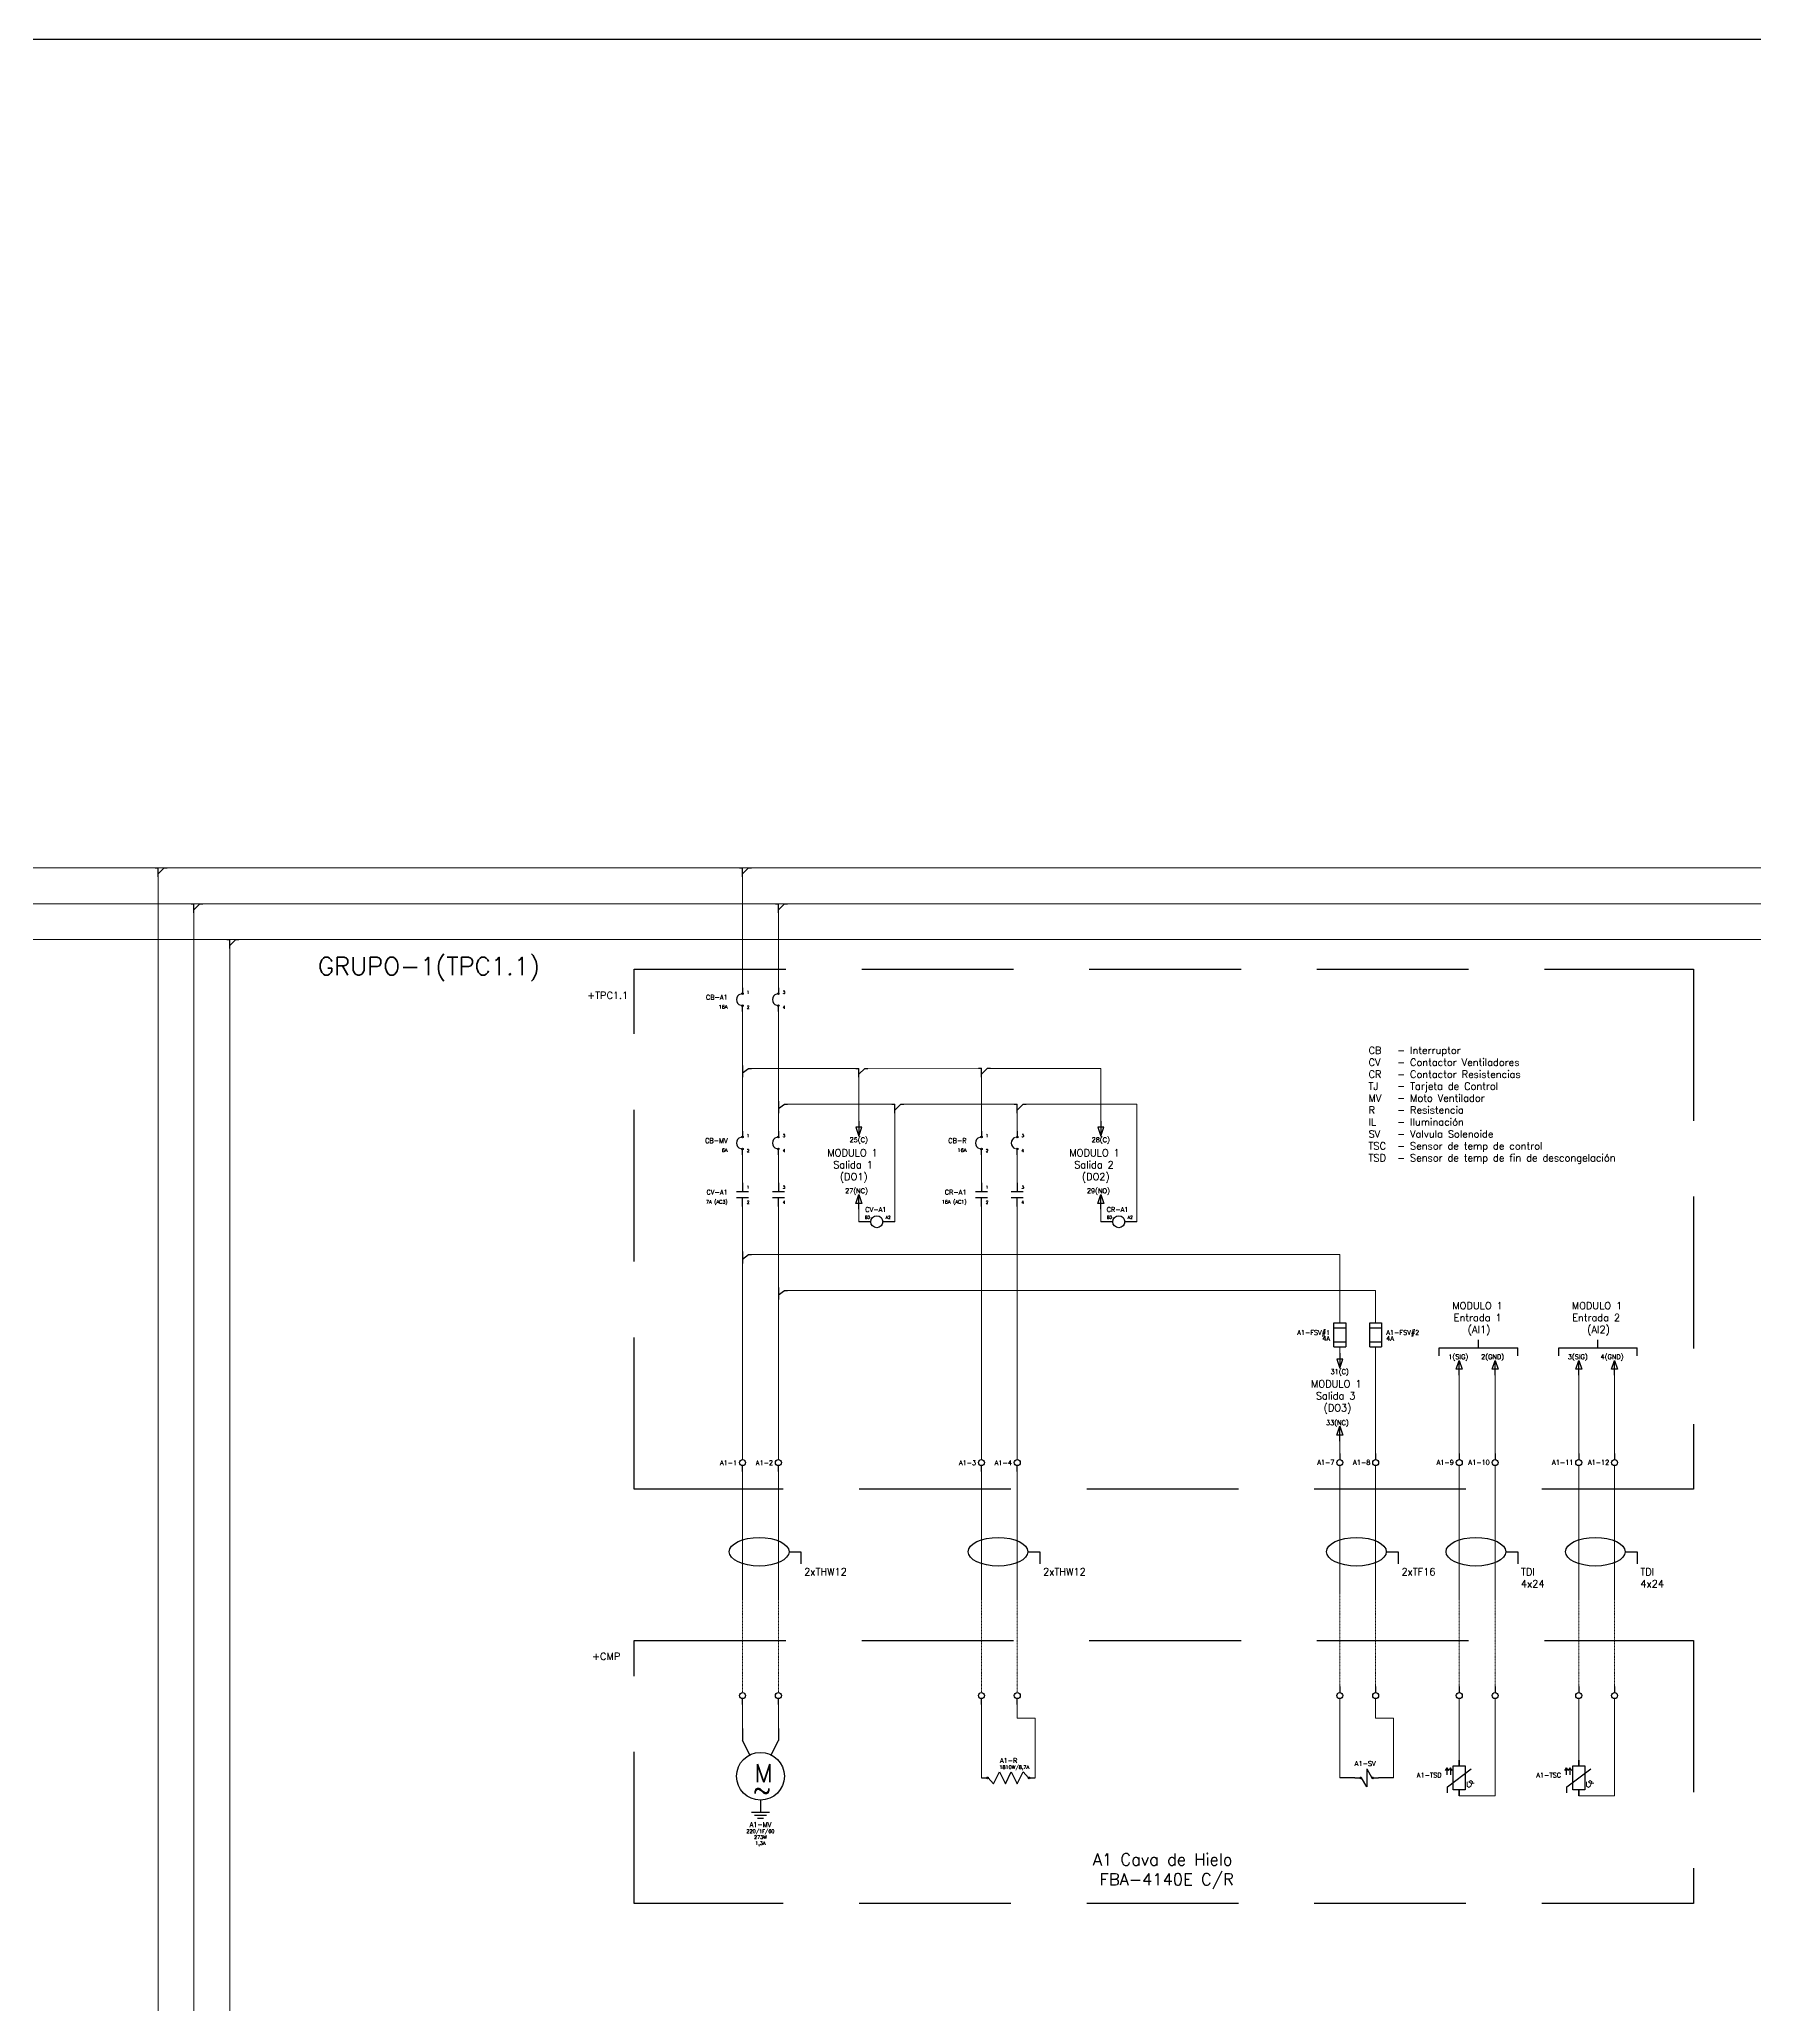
# Model space of a CAD drawing. Header units: inches. Extents: x 75782 to 87231, y -34126 to -18655.
# Drawn here: x 80034 to 81470, y -20300 to -18655 of the extents above; entities that cross this region are included whole.
import ezdxf
from ezdxf.enums import TextEntityAlignment as Align

# ---------------------------------------------------------------- set-up
doc = ezdxf.new("R2010")
doc.units = ezdxf.units.IN
doc.header["$MEASUREMENT"] = 0
doc.linetypes.add('DASHED', pattern=[19.05, 12.7, -6.35])
doc.linetypes.add('EPLANLINE7', pattern=[0])
for name, color, linetype, lineweight in [('A-Cable Belden', 9, 'Continuous', 18), ('A-Cables 220V', 6, 'Continuous', 18), ('SYMBOL', 2, 'Continuous', 25)]:
    doc.layers.add(name, color=color, linetype=linetype, lineweight=lineweight)
doc.layers.add('TEXTOS', color=7, linetype='Continuous')
doc.styles.get("Standard").update_dxf_attribs({"font": 'ROMANS.SHX'})

# ---------------------------------------------------------------- blocks, each defined once
blk = doc.blocks.new('derivación inferior')
for p, q in [((-2.5, 0), (0, 0)), ((0, -7.5), (0, 0)), ((0, -5), (5, 0)), ((5, 0), (7.5, 0))]:
    blk.add_line(p, q)
blk = doc.blocks.new('2F Breaker')
for p, q in [((0, 0), (0, -4.3)), ((30, 0), (30, -4.3)), ((0, -20), (0, -15.7)), ((30, -20), (30, -15.7))]:
    blk.add_line(p, q)
for centre in [(0, -5), (0, -15), (30, -5), (30, -15)]:
    blk.add_circle(centre, 0.653)
for centre in [(0, -10), (30, -10)]:
    blk.add_arc(centre, 5, 110, 250)
for s, p in [('2', (3.6, -17.7)), ('1', (3.6, -5)), ('3', (33.6, -5)), ('4', (33.6, -17.7))]:
    blk.add_text(s, height=2.5).set_placement(p)
at = {"flags": 4}
for tag, height, p in [('FEATURES', 3, (-12.5, -17.5)), ('NAME', 4, (-12.5, -10))]:
    blk.add_attdef(tag, text='', height=height, dxfattribs=at).set_placement(p, align=Align.RIGHT)
blk = doc.blocks.new('CONT 2F')
for p, q in [((33337.3, 23395.8), (33337.3, 23388.3)), ((33367.3, 23395.8), (33367.3, 23388.3)), ((33332.3, 23388.3), (33342.3, 23388.3)), ((33332.3, 23383.3), (33342.3, 23383.3)), ((33337.3, 23375.8), (33337.3, 23383.3)), ((33362.3, 23388.3), (33372.3, 23388.3)), ((33362.3, 23383.3), (33372.3, 23383.3)), ((33367.3, 23375.8), (33367.3, 23383.3))]:
    blk.add_line(p, q)
for s, p in [('1', (33340.9, 23390.8)), ('3', (33370.9, 23390.8)), ('2', (33340.9, 23378.1)), ('4', (33370.9, 23378.1))]:
    blk.add_text(s, height=2.5).set_placement(p)
at = {"flags": 4}
for tag, height, p in [('FEATURES', 3, (33324.8, 23378.3)), ('NAME', 4, (33324.8, 23385.8))]:
    blk.add_attdef(tag, text='', height=height, dxfattribs=at).set_placement(p, align=Align.RIGHT)
blk = doc.blocks.new('derivación a la derecha')
for p, q in [((0, 2.5), (0, -7.5)), ((0, -3.75), (5, 0)), ((5, 0), (7.5, 0))]:
    blk.add_line(p, q)
blk = doc.blocks.new('Solenoid Coil')
for p, q in [((0, 0), (4.3, 0)), ((10, -7.5), (5.7, 0)), ((10, 7.5), (10, -7.5)), ((10, 7.5), (14.3, 0)), ((15.7, 0), (20, 0))]:
    blk.add_line(p, q)
for centre in [(5, 0), (15, 0)]:
    blk.add_circle(centre, 0.704)
at = {"flags": 4}
for tag, height, p in [('NAME', 4, (17.5, 10)), ('PAGE', 3, (15, -17.5))]:
    blk.add_attdef(tag, text='', height=height, dxfattribs=at).set_placement(p, align=Align.RIGHT)
blk = doc.blocks.new('Temperature sensor')
for p, q in [((-10, -22.5), (10, -7.5)), ((-10, -27.5), (-10, -22.5))]:
    blk.add_line(p, q)
for points in [[(0, 0), (0, 0), (0, -5), (0, -5)], [(-5, -5), (5, -5), (5, -25), (-5, -25)], [(0, -30), (0, -30), (0, -25), (0, -25)]]:
    blk.add_lwpolyline(points, close=True)
at = {"layer": 'SYMBOL', "color": 0, "linetype": 'EPLANLINE7', "lineweight": 25}
for p, q in [((-10.4, -6.5), (-11.9, -8.9)), ((-10.4, -6.5), (-10.4, -12.5)), ((-10.4, -6.5), (-8.9, -8.9)), ((-7.4, -6.5), (-7.4, -12.5))]:
    blk.add_line(p, q, dxfattribs=at)
at = {"layer": 'SYMBOL', "color": 0, "linetype": 'EPLANLINE7', "lineweight": 13}
for p, q in [((-7.4, -6.5), (-8.9, -8.9)), ((-7.4, -6.5), (-5.9, -8.9)), ((-7.4, -12.5), (-7.4, -12.5)), ((-7.4, -12.5), (-7.4, -12.5)), ((6.6, -18.3), (6.6, -21.9)), ((6.6, -21.9), (8.1, -23.1)), ((9.6, -17.1), (8.1, -18.3)), ((8.1, -18.3), (9.6, -19.5)), ((8.1, -23.1), (9.6, -21.9)), ((11.1, -18.3), (9.6, -17.1)), ((9.6, -21.9), (11.1, -18.3)), ((9.6, -19.5), (12.6, -19.5))]:
    blk.add_line(p, q, dxfattribs=at)
at = {"flags": 4}
blk.add_attdef('NAME', text='', height=4, dxfattribs=at).set_placement((-14.8, -14.6), align=Align.RIGHT)
blk = doc.blocks.new('Arrow-down')
for p, q in [((0, 0), (0, -12.5)), ((2.5, -5), (-2.5, -5)), ((-2.5, -5), (0, -12.5)), ((0, -12.5), (2.5, -5))]:
    blk.add_line(p, q)
at = {"flags": 4}
blk.add_attdef('NAME', text='', height=4, dxfattribs=at).set_placement((7.5, -17.5), align=Align.RIGHT)
blk = doc.blocks.new('Arrow-up')
for p, q in [((-2.5, 5), (0, 12.5)), ((2.5, 5), (-2.5, 5)), ((0, 0), (0, 12.5)), ((0, 12.5), (2.5, 5))]:
    blk.add_line(p, q)
at = {"flags": 4}
blk.add_attdef('NAME', text='', height=4, dxfattribs=at).set_placement((7.5, 13.5), align=Align.RIGHT)
blk = doc.blocks.new('Relay Coil')
for p, q in [((5, 0), (0, 0)), ((20, 0), (15, 0))]:
    blk.add_line(p, q)
blk.add_circle((10, 0), 5)
for s, p in [('B3', (0, 2.5)), ('A2', (17.5, 2.5))]:
    blk.add_text(s, height=2.5).set_placement(p)
at = {"flags": 4}
for tag, height, p in [('NAME', 4, (18.1, 8.2)), ('INTENSIDAD', 3, (21, -10)), ('PAGE', 3, (20.6, -15.1))]:
    blk.add_attdef(tag, text='', height=height, dxfattribs=at).set_placement(p, align=Align.RIGHT)
blk = doc.blocks.new('2F motor')
for p, q in [((0, 0), (0, -10)), ((30, 0), (30, -10)), ((6.1, -22.1), (0, -10)), ((23.9, -22.1), (30, -10)), ((15, -60), (15, -70)), ((7.5, -70), (22.5, -70)), ((10, -72.5), (20, -72.5)), ((12.5, -75), (17.5, -75))]:
    blk.add_line(p, q)
blk.add_circle((15, -40), 20)
blk.add_text('M', height=15).set_placement((10, -45))
at = {"insert": (8.6, -43.8), "char_height": 15, "width": 78.304, "attachment_point": 1}
blk.add_mtext('{\\Fsimplex|c0;~}', dxfattribs=at)
at = {"flags": 4}
for tag, height, p in [('NAME', 4, (15, -82.5)), ('CURRENT', 3, (15, -97.5)), ('VOLTAJE', 3, (15, -87.5)), ('HP', 3, (15, -92.5))]:
    blk.add_attdef(tag, text='', height=height, dxfattribs=at).set_placement(p, align=Align.CENTER)
blk = doc.blocks.new('Heater')
for p, q in [((0, 0), (4.3, 0)), ((10, -5), (5.7, 0)), ((10, -5), (15, 5)), ((15, 5), (20, -5)), ((20, -5), (25, 5)), ((25, 5), (30, -5)), ((30, -5), (35, 5)), ((35, 5), (39.3, 0)), ((40.7, 0), (45, 0))]:
    blk.add_line(p, q)
for centre in [(5, 0), (40, 0)]:
    blk.add_circle(centre, 0.704)
at = {"flags": 4}
for tag, height, p in [('NAME', 4, (30, 12.5)), ('DATA', 3, (27.5, 7.5))]:
    blk.add_attdef(tag, text='', height=height, dxfattribs=at).set_placement(p, align=Align.RIGHT)
blk = doc.blocks.new('Fusible')
at = {"color": 0, "ltscale": 0.1}
for p, q in [((45791, 2917.9), (45791, 2937.9)), ((45791, 2937.9), (45801, 2937.9)), ((45791, 2933.9), (45801, 2933.9)), ((45801, 2937.9), (45801, 2917.9)), ((45801, 2921.9), (45791, 2921.9)), ((45791, 2917.9), (45801, 2917.9))]:
    blk.add_line(p, q, dxfattribs=at)
at = {"flags": 4}
for p in [(45787.9, 2927.9), (45787.9, 2922.9)]:
    blk.add_attdef('NAME', text='', height=4, dxfattribs=at).set_placement(p, align=Align.RIGHT)
blk = doc.blocks.new('fusible1')
at = {"color": 0, "ltscale": 0.1}
for p, q in [((45821, 2917.9), (45821, 2937.9)), ((45821, 2937.9), (45831, 2937.9)), ((45821, 2933.9), (45831, 2933.9)), ((45831, 2937.9), (45831, 2917.9)), ((45831, 2921.9), (45821, 2921.9)), ((45821, 2917.9), (45831, 2917.9))]:
    blk.add_line(p, q, dxfattribs=at)
at = {"flags": 4}
for p in [(45834.9, 2927.9), (45834.9, 2922.9)]:
    blk.add_attdef('NAME', p, '', height=4, dxfattribs=at)
blk = doc.blocks.new('Borne - abajo')
blk.add_line((0, 0), (0, 5))
blk.add_circle((0, 7.5), 2.5)
at = {"flags": 4}
blk.add_attdef('NAME', text='', height=4, dxfattribs=at).set_placement((-4.4, 5.3), align=Align.RIGHT)
blk.add_attdef('#', (4.6, 5.9), '', height=3, dxfattribs=at)
blk = doc.blocks.new('Borne - arriba')
blk.add_line((0, 0), (0, -5))
blk.add_circle((0, -7.5), 2.5)
at = {"flags": 4}
blk.add_attdef('NAME', text='', height=4, dxfattribs=at).set_placement((-4.4, -9.3), align=Align.RIGHT)
blk.add_attdef('#', (4.6, -8.9), '', height=3, dxfattribs=at)

msp = doc.modelspace()

# ---------------------------------------------------------------- linework, layer by layer
for p, q in [((80724.6, -19644.9), (80719.6, -19644.9)), ((80749.6, -19644.9), (80744.6, -19644.9)), ((80927.2, -19644.9), (80922.2, -19644.9)), ((80952.2, -19644.9), (80947.2, -19644.9)), ((81122.2, -20034), (81122.2, -20039)), ((81152.2, -20034), (81152.2, -20039)), ((81222.2, -20034), (81222.2, -20039)), ((81252.2, -20034), (81252.2, -20039)), ((81322.2, -20034), (81322.2, -20039)), ((81352.2, -20034), (81352.2, -20039)), ((80622.2, -20049), (80622.2, -20044)), ((80652.2, -20049), (80652.2, -20044)), ((80822.2, -20049), (80822.2, -20044)), ((80852.2, -20049), (80852.2, -20044)), ((81134.7, -20110.4), (81122.2, -20110.4)), ((81167.2, -20110.4), (81154.7, -20110.4))]:
    msp.add_line(p, q)
at = {"ltscale": 0.1}
for p, q in [((81205.5, -19757.2), (81205.5, -19750.5)), ((81205.5, -19750.5), (81271.1, -19750.5)), ((81238.3, -19750.5), (81238.3, -19743.8)), ((81271.1, -19757.2), (81271.1, -19750.5)), ((81305.5, -19757.2), (81305.5, -19750.5)), ((81305.5, -19750.5), (81371.1, -19750.5)), ((81338.3, -19750.5), (81338.3, -19743.8)), ((81371.1, -19757.2), (81371.1, -19750.5)), ((80661.1, -19921.1), (80671.1, -19921.1)), ((80671.1, -19921.1), (80671.1, -19931.1)), ((80861.1, -19921.1), (80871.1, -19921.1)), ((80871.1, -19921.1), (80871.1, -19931.1)), ((81161.1, -19921.1), (81171.1, -19921.1)), ((81171.1, -19921.1), (81171.1, -19931.1)), ((81261.1, -19921.1), (81271.1, -19921.1)), ((81271.1, -19921.1), (81271.1, -19931.1)), ((81361.1, -19921.1), (81371.1, -19921.1)), ((81371.1, -19921.1), (81371.1, -19931.1))]:
    msp.add_line(p, q, dxfattribs=at)
msp.add_lwpolyline([(75782.1, -18655.2), (87231.1, -18655.2), (87231.1, -24628.5), (75782.1, -24628.5)], close=True, dxfattribs=at)
msp.add_lwpolyline([(75782.1, -18655.2), (87231.1, -18655.2), (87231.1, -24628.5), (75782.1, -24628.5)], close=True, dxfattribs=at)
at = {"linetype": 'DASHED', "ltscale": 10}
for points in [[(80531.5, -19433.4), (81418.3, -19433.4), (81418.3, -19868.7), (80531.5, -19868.7)], [(80531.5, -19995.3), (81418.3, -19995.3), (81418.3, -20215.6), (80531.5, -20215.6)]]:
    msp.add_lwpolyline(points, close=True, dxfattribs=at)
for centre in [(80622.2, -20041.5), (80652.2, -20041.5), (80822.2, -20041.5), (80852.2, -20041.5), (81122.2, -20041.5), (81152.2, -20041.5), (81222.2, -20041.5), (81252.2, -20041.5), (81322.2, -20041.5), (81352.2, -20041.5)]:
    msp.add_circle(centre, 2.5)
at = {"ltscale": 0.1}
for centre in [(80636.1, -19921.1), (80836.1, -19921.1), (81136.1, -19921.1), (81236.1, -19921.1), (81336.1, -19921.1)]:
    msp.add_ellipse(centre, major_axis=(-25, 0), ratio=0.48, dxfattribs=at)
at = {"layer": 'A-Cable Belden'}
for p, q in [((81222.2, -19844), (81222.2, -19773.4)), ((81252.2, -19773.4), (81252.2, -19844)), ((81322.2, -19844), (81322.2, -19773.4)), ((81352.2, -19773.4), (81352.2, -19844)), ((81222.2, -19960.9), (81222.2, -19849)), ((81252.2, -19849), (81252.2, -19960.9)), ((81322.2, -19960.9), (81322.2, -19849)), ((81352.2, -19849), (81352.2, -19960.9)), ((81222.2, -20095.4), (81222.2, -20044)), ((81252.2, -20044), (81252.2, -20125.4)), ((81322.2, -20097.9), (81322.2, -20044)), ((81352.2, -20044), (81352.2, -20125.4)), ((81252.2, -20125.4), (81222.2, -20125.4)), ((81352.2, -20125.4), (81322.2, -20125.4))]:
    msp.add_line(p, q, dxfattribs=at)
at = {"layer": 'A-Cable Belden', "linetype": 'DASHED', "ltscale": 0.01}
for p, q in [((81222.2, -19960.9), (81222.2, -19964.8)), ((81222.2, -19964.8), (81222.2, -20034)), ((81252.2, -19960.9), (81252.2, -19964.8)), ((81252.2, -19964.8), (81252.2, -20034)), ((81322.2, -19960.9), (81322.2, -19964.8)), ((81322.2, -19964.8), (81322.2, -20034)), ((81352.2, -19960.9), (81352.2, -19964.8)), ((81352.2, -19964.8), (81352.2, -20034))]:
    msp.add_line(p, q, dxfattribs=at)
at = {"layer": 'A-Cables 220V'}
for p, q in [((79583.7, -19348.8), (86791.7, -19348.8)), ((80133, -19348.8), (80133, -21548.8)), ((80622.2, -19449), (80622.2, -19348.8)), ((79613.7, -19378.8), (86791.7, -19378.8)), ((80163, -19378.8), (80163, -21578.8)), ((80652.2, -19449), (80652.2, -19378.8)), ((79643.7, -19408.8), (86791.7, -19408.8)), ((80193, -19408.8), (80193, -21608.8)), ((80622.2, -19469), (80622.2, -19569)), ((80652.2, -19469), (80652.2, -19569)), ((80629.7, -19516.5), (80717.1, -19516.5)), ((80719.6, -19524), (80719.6, -19573.3)), ((80727.1, -19516.5), (80819.7, -19516.4)), ((80822.2, -19569), (80822.2, -19516.5)), ((80827.2, -19516.5), (80922.2, -19516.5)), ((80922.2, -19516.5), (80922.2, -19573.3)), ((80659.7, -19546.5), (80747.1, -19546.5)), ((80749.6, -19554), (80749.6, -19644.9)), ((80757.1, -19546.5), (80849.7, -19546.5)), ((80852.2, -19569), (80852.2, -19546.5)), ((80857.2, -19546.5), (80952.2, -19546.5)), ((80952.2, -19546.5), (80952.2, -19644.9)), ((80622.2, -19589), (80622.2, -19619.7)), ((80652.2, -19589), (80652.2, -19619.7)), ((80822.2, -19589), (80822.2, -19612.2)), ((80852.2, -19589), (80852.2, -19612.2)), ((80622.2, -19624.7), (80622.2, -19844)), ((80652.2, -19624.7), (80652.2, -19844)), ((80719.6, -19634.5), (80719.6, -19644.9)), ((80822.2, -19632.2), (80822.2, -19844)), ((80852.2, -19632.2), (80852.2, -19844)), ((80922.2, -19634.5), (80922.2, -19644.9)), ((80629.7, -19672.4), (81122.2, -19672.4)), ((81122.2, -19672.4), (81122.2, -19729.6)), ((80659.7, -19702.4), (81152.2, -19702.5)), ((81152.2, -19702.5), (81152.2, -19729.6)), ((81122.2, -19749.6), (81122.2, -19754.9)), ((81152.2, -19749.6), (81152.2, -19844)), ((81122.2, -19828.6), (81122.2, -19844)), ((80622.2, -19849), (80622.2, -19960.9)), ((80652.2, -19849), (80652.2, -19960.9)), ((80822.2, -19849), (80822.2, -19960.9)), ((80852.2, -19849), (80852.2, -19960.9)), ((81122.2, -19849), (81122.2, -19955.9)), ((81152.2, -19849), (81152.2, -19960.9)), ((80622.2, -20044), (80622.2, -20069)), ((80652.2, -20044), (80652.2, -20069)), ((80822.2, -20044), (80822.2, -20110.4)), ((80852.2, -20044), (80852.2, -20060.4)), ((81122.2, -20044), (81122.2, -20110.4)), ((81152.2, -20044), (81152.2, -20060.4)), ((80867.2, -20060.4), (80852.2, -20060.4)), ((80867.2, -20110.4), (80867.2, -20060.4)), ((81167.2, -20060.4), (81152.2, -20060.4)), ((81167.2, -20110.4), (81167.2, -20060.4))]:
    msp.add_line(p, q, dxfattribs=at)
at = {"layer": 'A-Cables 220V', "linetype": 'DASHED', "ltscale": 0.01}
for p, q in [((80622.2, -19960.9), (80622.2, -19964.8)), ((80622.2, -19964.8), (80622.2, -20039)), ((80652.2, -19960.9), (80652.2, -19964.8)), ((80652.2, -19964.8), (80652.2, -20039)), ((80822.2, -19960.9), (80822.2, -19964.8)), ((80822.2, -19964.8), (80822.2, -20039)), ((80852.2, -19960.9), (80852.2, -19964.8)), ((80852.2, -19964.8), (80852.2, -20039)), ((81122.2, -19955.9), (81122.2, -19964.8)), ((81122.2, -19964.8), (81122.2, -20034)), ((81152.2, -19960.9), (81152.2, -19964.8)), ((81152.2, -19964.8), (81152.2, -20034))]:
    msp.add_line(p, q, dxfattribs=at)

# ---------------------------------------------------------------- block references
for name, p in [('derivación inferior', (80133, -19348.8)), ('derivación inferior', (80133, -19348.8)), ('derivación inferior', (80622.2, -19348.8)), ('derivación inferior', (80622.2, -19348.8)), ('derivación inferior', (80163, -19378.8)), ('derivación inferior', (80163, -19378.8)), ('derivación inferior', (80652.2, -19378.8)), ('derivación inferior', (80652.2, -19378.8)), ('derivación inferior', (80193, -19408.8)), ('derivación inferior', (80193, -19408.8)), ('derivación a la derecha', (80622.2, -19516.5)), ('derivación inferior', (80719.6, -19516.5)), ('derivación inferior', (80822.2, -19516.4)), ('derivación a la derecha', (80652.2, -19546.5)), ('derivación inferior', (80749.6, -19546.5)), ('derivación inferior', (80852.2, -19546.5)), ('derivación a la derecha', (80622.2, -19672.4)), ('derivación a la derecha', (80652.2, -19702.4))]:
    msp.add_blockref(name, p)
ref = msp.add_blockref('2F Breaker', (80622.2, -19449))
ref.add_attrib('NAME', 'CB-A1', dxfattribs={"height": 4}).set_placement((80609.7, -19459), align=Align.RIGHT)
ref.add_attrib('FEATURES', '16A', dxfattribs={"height": 3}).set_placement((80609.7, -19466.5), align=Align.RIGHT)
ref = msp.add_blockref('2F Breaker', (80622.2, -19569))
ref.add_attrib('NAME', 'CB-MV', dxfattribs={"height": 4}).set_placement((80609.7, -19579), align=Align.RIGHT)
ref.add_attrib('FEATURES', '6A', dxfattribs={"height": 3}).set_placement((80609.7, -19586.5), align=Align.RIGHT)
ref = msp.add_blockref('Arrow-down', (80719.6, -19560.8))
ref.add_attrib('NAME', '25(C)', dxfattribs={"height": 4}).set_placement((80727.1, -19578.3), align=Align.RIGHT)
ref = msp.add_blockref('2F Breaker', (80822.2, -19569))
ref.add_attrib('NAME', 'CB-R', dxfattribs={"height": 4}).set_placement((80809.7, -19579), align=Align.RIGHT)
ref.add_attrib('FEATURES', '16A', dxfattribs={"height": 3}).set_placement((80809.7, -19586.5), align=Align.RIGHT)
ref = msp.add_blockref('Arrow-down', (80922.2, -19560.8))
ref.add_attrib('NAME', '28(C)', dxfattribs={"height": 4}).set_placement((80929.7, -19578.3), align=Align.RIGHT)
ref = msp.add_blockref('CONT 2F', (47284.9, -43008))
ref.add_attrib('NAME', 'CV-A1', dxfattribs={"height": 4}).set_placement((80609.7, -19622.2), align=Align.RIGHT)
ref.add_attrib('FEATURES', '7A (AC3)', dxfattribs={"height": 3}).set_placement((80609.7, -19629.7), align=Align.RIGHT)
ref = msp.add_blockref('Arrow-up', (80719.6, -19634.5))
ref.add_attrib('NAME', '27(NC)', dxfattribs={"height": 4}).set_placement((80727.1, -19621), align=Align.RIGHT)
ref = msp.add_blockref('CONT 2F', (47484.9, -43008))
ref.add_attrib('NAME', 'CR-A1', dxfattribs={"height": 4}).set_placement((80809.7, -19622.2), align=Align.RIGHT)
ref.add_attrib('FEATURES', '16A (AC1)', dxfattribs={"height": 3}).set_placement((80809.7, -19629.7), align=Align.RIGHT)
ref = msp.add_blockref('Arrow-up', (80922.2, -19634.5))
ref.add_attrib('NAME', '29(NO)', dxfattribs={"height": 4}).set_placement((80929.7, -19621), align=Align.RIGHT)
ref = msp.add_blockref('Relay Coil', (80724.6, -19644.9))
ref.add_attrib('NAME', 'CV-A1', dxfattribs={"height": 4}).set_placement((80742.6, -19636.7), align=Align.RIGHT)
ref = msp.add_blockref('Relay Coil', (80927.2, -19644.9))
ref.add_attrib('NAME', 'CR-A1', dxfattribs={"height": 4}).set_placement((80945.2, -19636.7), align=Align.RIGHT)
ref = msp.add_blockref('Fusible', (35326.2, -22667.5))
ref.add_attrib('NAME', 'A1-FSV#1', dxfattribs={"height": 4}).set_placement((81114.1, -19739.6), align=Align.RIGHT)
ref.add_attrib('NAME', '4A', dxfattribs={"height": 4}).set_placement((81114.1, -19744.6), align=Align.RIGHT)
ref = msp.add_blockref('fusible1', (35326.2, -22667.5))
ref.add_attrib('NAME', 'A1-FSV#2', (81161.1, -19739.6), dxfattribs={"height": 4})
ref.add_attrib('NAME', '4A', (81161.1, -19744.6), dxfattribs={"height": 4})
ref = msp.add_blockref('Arrow-down', (81122.2, -19754.9))
ref.add_attrib('NAME', '31(C)', dxfattribs={"height": 4}).set_placement((81129.7, -19772.4), align=Align.RIGHT)
ref = msp.add_blockref('Arrow-up', (81222.2, -19773.4))
ref.add_attrib('NAME', '1(SIG)', dxfattribs={"height": 4}).set_placement((81229.7, -19759.9), align=Align.RIGHT)
ref = msp.add_blockref('Arrow-up', (81252.2, -19773.4))
ref.add_attrib('NAME', '2(GND)', dxfattribs={"height": 4}).set_placement((81259.7, -19759.9), align=Align.RIGHT)
ref = msp.add_blockref('Arrow-up', (81322.2, -19773.4))
ref.add_attrib('NAME', '3(SIG)', dxfattribs={"height": 4}).set_placement((81329.7, -19759.9), align=Align.RIGHT)
ref = msp.add_blockref('Arrow-up', (81352.2, -19773.4))
ref.add_attrib('NAME', '4(GND)', dxfattribs={"height": 4}).set_placement((81359.7, -19759.9), align=Align.RIGHT)
ref = msp.add_blockref('Arrow-up', (81122.2, -19828.6))
ref.add_attrib('NAME', '33(NC)', dxfattribs={"height": 4}).set_placement((81129.7, -19815.1), align=Align.RIGHT)
ref = msp.add_blockref('Borne - abajo', (80622.2, -19854))
ref.add_attrib('NAME', 'A1-1', dxfattribs={"height": 4}).set_placement((80617.7, -19848.6), align=Align.RIGHT)
ref = msp.add_blockref('Borne - abajo', (80652.2, -19854))
ref.add_attrib('NAME', 'A1-2', dxfattribs={"height": 4}).set_placement((80647.7, -19848.6), align=Align.RIGHT)
ref = msp.add_blockref('Borne - abajo', (80822.2, -19854))
ref.add_attrib('NAME', 'A1-3', dxfattribs={"height": 4}).set_placement((80817.7, -19848.6), align=Align.RIGHT)
ref = msp.add_blockref('Borne - abajo', (80852.2, -19854))
ref.add_attrib('NAME', 'A1-4', dxfattribs={"height": 4}).set_placement((80847.7, -19848.6), align=Align.RIGHT)
ref = msp.add_blockref('Borne - arriba', (81122.2, -19839))
ref.add_attrib('NAME', 'A1-7', dxfattribs={"height": 4}).set_placement((81117.7, -19848.3), align=Align.RIGHT)
ref = msp.add_blockref('Borne - arriba', (81152.2, -19839))
ref.add_attrib('NAME', 'A1-8', dxfattribs={"height": 4}).set_placement((81147.7, -19848.3), align=Align.RIGHT)
ref = msp.add_blockref('Borne - arriba', (81222.2, -19839))
ref.add_attrib('NAME', 'A1-9', dxfattribs={"height": 4}).set_placement((81217.7, -19848.3), align=Align.RIGHT)
ref = msp.add_blockref('Borne - arriba', (81252.2, -19839))
ref.add_attrib('NAME', 'A1-10', dxfattribs={"height": 4}).set_placement((81247.7, -19848.3), align=Align.RIGHT)
ref = msp.add_blockref('Borne - arriba', (81322.2, -19839))
ref.add_attrib('NAME', 'A1-11', dxfattribs={"height": 4}).set_placement((81317.7, -19848.3), align=Align.RIGHT)
ref = msp.add_blockref('Borne - arriba', (81352.2, -19839))
ref.add_attrib('NAME', 'A1-12', dxfattribs={"height": 4}).set_placement((81347.7, -19848.3), align=Align.RIGHT)
ref = msp.add_blockref('2F motor', (80622.2, -20069))
ref.add_attrib('CURRENT', '1,3A', dxfattribs={"height": 3}).set_placement((80637.2, -20166.5), align=Align.CENTER)
ref.add_attrib('HP', '273W', dxfattribs={"height": 3}).set_placement((80637.2, -20161.5), align=Align.CENTER)
ref.add_attrib('VOLTAJE', '220/1F/60', dxfattribs={"height": 3}).set_placement((80637.2, -20156.5), align=Align.CENTER)
ref.add_attrib('NAME', 'A1-MV', dxfattribs={"height": 4}).set_placement((80637.2, -20151.5), align=Align.CENTER)
ref = msp.add_blockref('Heater', (80822.2, -20110.4))
ref.add_attrib('NAME', 'A1-R', dxfattribs={"height": 4}).set_placement((80852.2, -20097.9), align=Align.RIGHT)
ref.add_attrib('DATA', '1810W/8,7A', dxfattribs={"height": 3}).set_placement((80849.7, -20102.9), align=Align.CENTER)
ref = msp.add_blockref('Solenoid Coil', (81134.7, -20110.4))
ref.add_attrib('NAME', 'A1-SV', dxfattribs={"height": 4}).set_placement((81152.2, -20100.4), align=Align.RIGHT)
ref = msp.add_blockref('Temperature sensor', (81222.2, -20095.4))
ref.add_attrib('NAME', 'A1-TSD', dxfattribs={"height": 4}).set_placement((81207.4, -20110), align=Align.RIGHT)
ref = msp.add_blockref('Temperature sensor', (81322.2, -20095.4))
ref.add_attrib('NAME', 'A1-TSC', dxfattribs={"height": 4}).set_placement((81307.4, -20110), align=Align.RIGHT)

# ---------------------------------------------------------------- texts
at = {"layer": 'TEXTOS', "attachment_point": 1}
for s, width, gutter_width, heights, insert, char_height in [('GRUPO-1(TPC1.1)  ', 198.637, 0, [22.1], (80266.8, -19423.5), 15), ('+TPC1.1', 26.886, 1250, [0], (80492.1, -19452.4), 6), ('CB^I- Interruptor\\PCV^I- Contactor Ventiladores\\PCR^I- Contactor Resistencias\\PTJ^I- Tarjeta de Control\\PMV^I- Moto Ventilador\\PR^I- Resistencia\\PIL^I- Iluminación\\PSV^I- Valvula Solenoide\\PTSC^I- Sensor de temp de control\\PTSD^I- Sensor de temp de fin de descongelación', 252.141, 1250, [0], (81146.2, -19498.4), 6), ('\\pi5.4896;MODULO 1\\P\\pi10.347;Salida 1\\P\\pi15.918;(DO1)', 55.551, 1250, [0], (80687.7, -19584.2), 6), ('\\pi5.4896;MODULO 1\\P\\pi9.4896;Salida 2\\P\\pi15.918;(DO2)', 55.551, 1250, [0], (80890.3, -19584.2), 6), ('\\pi103.78;MODULO 1\\P\\pi104.93;Entrada 1\\P\\pi116.64;(AI1)', 252.141, 1250, [0], (81112.6, -19712.1), 6), ('\\pi103.78;MODULO 1\\P\\pi104.07;Entrada 2\\P\\pi116.64;(AI2)', 252.141, 1250, [0], (81212.6, -19712.1), 6), ('\\pi9.5219;MODULO 1\\P\\pi13.522;Salida 3\\P\\pi19.95;(DO3)', 63.615, 1250, [0], (81088.6, -19777.6), 6), ('2xTHW12', 128.511, 1250, [0], (80673.8, -19934.9), 6), ('2xTHW12', 128.511, 1250, [0], (80873.8, -19934.9), 6), ('2xTF16', 128.511, 1250, [0], (81173.8, -19934.9), 6), ('TDI\\P4x24', 128.511, 1250, [0], (81273.8, -19934.9), 6), ('TDI\\P4x24', 128.511, 1250, [0], (81373.8, -19934.9), 6), ('+CMP', 26.886, 1250, [0], (80496.2, -20005.6), 6)]:
    msp.add_mtext_dynamic_manual_height_columns(s, width=width, gutter_width=gutter_width, heights=heights, dxfattribs=dict(at, insert=insert, char_height=char_height))
at = {"layer": 'TEXTOS', "linetype": 'DASHED', "ltscale": 0.1, "insert": (80606.8, -20173.6), "char_height": 10, "attachment_point": 1}
msp.add_mtext_dynamic_manual_height_columns('\\pi308.58;A1 Cava de Hielo\\P\\pi314.3;FBA-4140E C/R', width=752.403, gutter_width=1250, heights=[0], dxfattribs=at)

doc.saveas('drawing.dxf')
